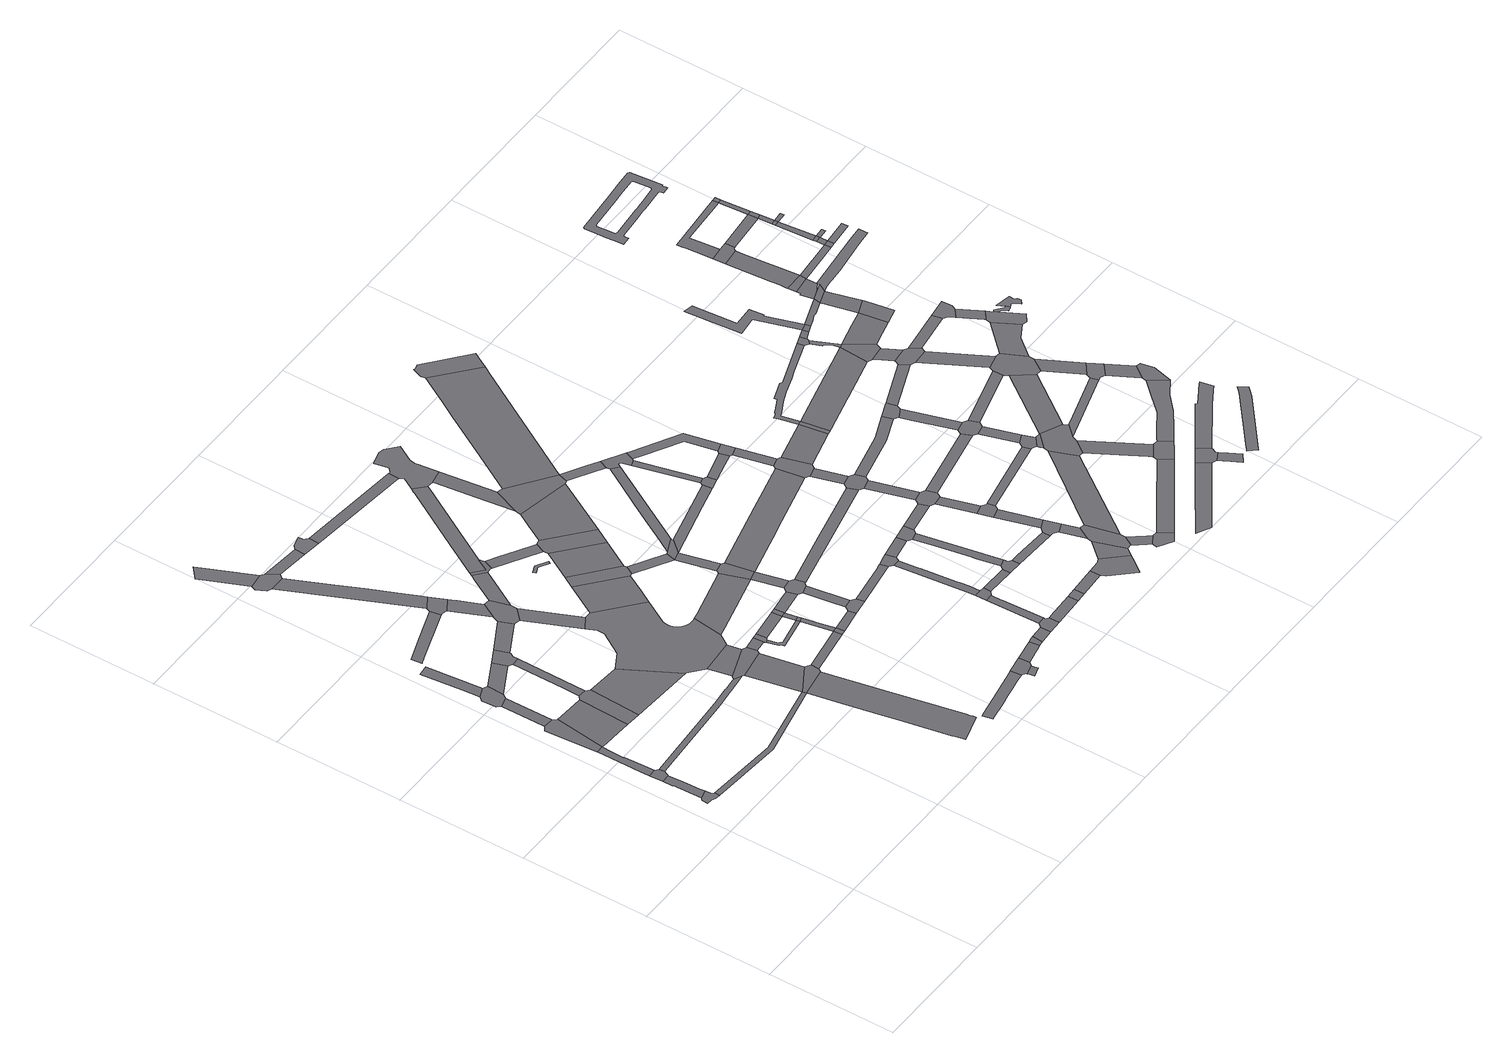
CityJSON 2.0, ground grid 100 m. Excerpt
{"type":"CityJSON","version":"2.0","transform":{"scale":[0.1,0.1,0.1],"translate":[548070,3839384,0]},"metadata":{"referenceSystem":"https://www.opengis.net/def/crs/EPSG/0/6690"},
"CityObjects":{
"road1":{"type":"Road","geometry":[{"type":"MultiSurface","lod":"1","boundaries":[[[0,1,2,3,4,5,6,7,8,9]]]}]},
"road2":{"type":"Road","attributes":{"RoadStructureAttribute.sectionType":"1"},"geometry":[{"type":"MultiSurface","lod":"1","boundaries":[[[10,11,12,13,14,15,16,2,1]]]}]},
"road3":{"type":"Road","geometry":[{"type":"MultiSurface","lod":"1","boundaries":[[[17,18,14,13,19,20,21,22]]]}]},
"road4":{"type":"Road","attributes":{"RoadStructureAttribute.sectionType":"1"},"geometry":[{"type":"MultiSurface","lod":"1","boundaries":[[[23,24,18,17,25,26,27,28,29,30,31]]]}]},
"road5":{"type":"Road","geometry":[{"type":"MultiSurface","lod":"1","boundaries":[[[32,33,34,23,31,35,36]]]}]},
"road6":{"type":"Road","attributes":{"RoadStructureAttribute.sectionType":"1"},"geometry":[{"type":"MultiSurface","lod":"1","boundaries":[[[37,38,39,32,36]]]}]},
"road7":{"type":"Road","attributes":{"function":"2","RoadStructureAttribute.sectionType":"1"},"geometry":[{"type":"MultiSurface","lod":"1","boundaries":[[[40,35,31,41,42,43,44,45,46]]]}]},
"road8":{"type":"Road","geometry":[{"type":"MultiSurface","lod":"1","boundaries":[[[47,48,49,50,38,37,51,52]]]}]},
"road9":{"type":"Road","attributes":{"RoadStructureAttribute.sectionType":"1"},"geometry":[{"type":"MultiSurface","lod":"1","boundaries":[[[53,54,55,48,47]]]}]},
"road10":{"type":"Road","attributes":{"RoadStructureAttribute.sectionType":"1"},"geometry":[{"type":"MultiSurface","lod":"1","boundaries":[[[56,57,9,8,58,59]]]}]},
"road11":{"type":"Road","geometry":[{"type":"MultiSurface","lod":"1","boundaries":[[[60,46,45,61,62,63]]]}]},
"road12":{"type":"Road","attributes":{"RoadStructureAttribute.sectionType":"1"},"geometry":[{"type":"MultiSurface","lod":"1","boundaries":[[[64,65,66,67,22,21,68,69,70,71,72,73,74]]]}]},
"road13":{"type":"Road","attributes":{"RoadStructureAttribute.sectionType":"1"},"geometry":[{"type":"MultiSurface","lod":"1","boundaries":[[[75,52,51,76]]]}]},
"road14":{"type":"Road","attributes":{"RoadStructureAttribute.sectionType":"1"},"geometry":[{"type":"MultiSurface","lod":"1","boundaries":[[[77,78,60,63,79]]]}]},
"road15":{"type":"Road","geometry":[{"type":"MultiSurface","lod":"1","boundaries":[[[80,75,76,77,79,81,82,83]]]}]},
"road16":{"type":"Road","attributes":{"RoadStructureAttribute.sectionType":"1"},"geometry":[{"type":"MultiSurface","lod":"1","boundaries":[[[84,85,86,87,88,89,90,91,92,93]]]}]},
"road17":{"type":"Road","attributes":{"function":"2","RoadStructureAttribute.sectionType":"1"},"geometry":[{"type":"MultiSurface","lod":"1","boundaries":[[[62,61,94,95]]]}]},
"road18":{"type":"Road","attributes":{"RoadStructureAttribute.sectionType":"1"},"geometry":[{"type":"MultiSurface","lod":"1","boundaries":[[[96,97,98,99,100,101,102]]]}]},
"road19":{"type":"Road","attributes":{"RoadStructureAttribute.sectionType":"1"},"geometry":[{"type":"MultiSurface","lod":"1","boundaries":[[[103,80,83,104]]]}]},
"road20":{"type":"Road","geometry":[{"type":"MultiSurface","lod":"1","boundaries":[[[102,101,105,106,107,108,109,110,111,112,113,114]]]}]},
"road21":{"type":"Road","attributes":{"RoadStructureAttribute.sectionType":"1"},"geometry":[{"type":"MultiSurface","lod":"1","boundaries":[[[109,115,116,117,118,119,120,110]]]}]},
"road22":{"type":"Road","attributes":{"RoadStructureAttribute.sectionType":"1"},"geometry":[{"type":"MultiSurface","lod":"1","boundaries":[[[121,122,123,124,125,59,126,127,128,129,130,131,132,133]]]}]},
"road23":{"type":"Road","geometry":[{"type":"MultiSurface","lod":"1","boundaries":[[[116,115,84,93,134,135,136]]]}]},
"road24":{"type":"Road","attributes":{"RoadStructureAttribute.sectionType":"1"},"geometry":[{"type":"MultiSurface","lod":"1","boundaries":[[[137,138,139,140,136,135,141,142]]]}]},
"road25":{"type":"Road","attributes":{"RoadStructureAttribute.sectionType":"1"},"geometry":[{"type":"MultiSurface","lod":"1","boundaries":[[[143,144,56,145]]]}]},
"road26":{"type":"Road","geometry":[{"type":"MultiSurface","lod":"1","boundaries":[[[142,141,103,104,146,147,148,149]]]}]},
"road27":{"type":"Road","attributes":{"RoadStructureAttribute.sectionType":"1"},"geometry":[{"type":"MultiSurface","lod":"1","boundaries":[[[114,113,150,151]]]}]},
"road28":{"type":"Road","geometry":[{"type":"MultiSurface","lod":"1","boundaries":[[[145,56,59,125,152,153]]]}]},
"road29":{"type":"Road","geometry":[{"type":"MultiSurface","lod":"1","boundaries":[[[154,155,156,157,158]]]}]},
"road30":{"type":"Road","geometry":[{"type":"MultiSurface","lod":"1","boundaries":[[[158,157,74,73,144,143,159,160]]]}]},
"road31":{"type":"Road","geometry":[{"type":"MultiSurface","lod":"1","boundaries":[[[161,162,163,164,165,95,94,166,155,154,167,168,169,170,171,172,173,174,175,176,177,178,179,180,181,182,183,184,185,186,187]]]}]},
"road32":{"type":"Road","attributes":{"RoadStructureAttribute.sectionType":"1"},"geometry":[{"type":"MultiSurface","lod":"1","boundaries":[[[147,146,162,161]]]}]},
"road33":{"type":"Road","attributes":{"RoadStructureAttribute.sectionType":"1"},"geometry":[{"type":"MultiSurface","lod":"1","boundaries":[[[188,189,149,148,190]]]}]},
"road34":{"type":"Road","attributes":{"RoadStructureAttribute.sectionType":"1"},"geometry":[{"type":"MultiSurface","lod":"1","boundaries":[[[191,160,159,192,193]]]}]},
"road35":{"type":"Road","geometry":[{"type":"MultiSurface","lod":"1","boundaries":[[[194,195,196,197,198,151,150,199,200]]]}]},
"road36":{"type":"Road","attributes":{"RoadStructureAttribute.sectionType":"1"},"geometry":[{"type":"MultiSurface","lod":"1","boundaries":[[[201,202,203,204,205,206,207,208,209,210,211,212,213,214,215,216,217,218,219,220]]]}]},
"road37":{"type":"Road","geometry":[{"type":"MultiSurface","lod":"1","boundaries":[[[221,191,193,222,223,224,225,226,227,228]]]}]},
"road38":{"type":"Road","attributes":{"RoadStructureAttribute.sectionType":"1"},"geometry":[{"type":"MultiSurface","lod":"1","boundaries":[[[229,153,152,230]]]}]},
"road39":{"type":"Road","attributes":{"RoadStructureAttribute.sectionType":"1"},"geometry":[{"type":"MultiSurface","lod":"1","boundaries":[[[231,232,233,234,235,236,188,190,237,238,239]]]}]},
"road40":{"type":"Road","attributes":{"RoadStructureAttribute.sectionType":"1"},"geometry":[{"type":"MultiSurface","lod":"1","boundaries":[[[240,241,242,243,225,224,244,245,246,247,248]]]}]},
"road41":{"type":"Road","geometry":[{"type":"MultiSurface","lod":"1","boundaries":[[[249,187,186,250,251]]]}]},
"road42":{"type":"Road","attributes":{"RoadStructureAttribute.sectionType":"1"},"geometry":[{"type":"MultiSurface","lod":"1","boundaries":[[[252,221,228,253]]]}]},
"road43":{"type":"Road","geometry":[{"type":"MultiSurface","lod":"1","boundaries":[[[254,255,256,257,258,259,260]]]}]},
"road44":{"type":"Road","geometry":[{"type":"MultiSurface","lod":"1","boundaries":[[[261,229,230,262]]]}]},
"road45":{"type":"Road","geometry":[{"type":"MultiSurface","lod":"1","boundaries":[[[263,249,251,264,265,266,267]]]}]},
"road46":{"type":"Road","attributes":{"RoadStructureAttribute.sectionType":"1"},"geometry":[{"type":"MultiSurface","lod":"1","boundaries":[[[268,269,247,229,261]]]}]},
"road47":{"type":"Road","attributes":{"RoadStructureAttribute.sectionType":"1"},"geometry":[{"type":"MultiSurface","lod":"1","boundaries":[[[270,271,272,273,274,275]]]}]},
"road48":{"type":"Road","geometry":[{"type":"MultiSurface","lod":"1","boundaries":[[[276,248,247,269]]]}]},
"road49":{"type":"Road","attributes":{"RoadStructureAttribute.sectionType":"1"},"geometry":[{"type":"MultiSurface","lod":"1","boundaries":[[[277,278,239,238,279,280,281]]]}]},
"road50":{"type":"Road","attributes":{"RoadStructureAttribute.sectionType":"1"},"geometry":[{"type":"MultiSurface","lod":"1","boundaries":[[[282,253,248,276]]]}]},
"road51":{"type":"Road","geometry":[{"type":"MultiSurface","lod":"1","boundaries":[[[283,201,220,284,272,271,285,286]]]}]},
"road52":{"type":"Road","attributes":{"function":"2","RoadStructureAttribute.sectionType":"1"},"geometry":[{"type":"MultiSurface","lod":"1","boundaries":[[[287,288,289,168,167,290,291]]]}]},
"road53":{"type":"Road","geometry":[{"type":"MultiSurface","lod":"1","boundaries":[[[292,252,253,282]]]}]},
"road54":{"type":"Road","attributes":{"RoadStructureAttribute.sectionType":"1"},"geometry":[{"type":"MultiSurface","lod":"1","boundaries":[[[293,261,262,294]]]}]},
"road55":{"type":"Road","attributes":{"RoadStructureAttribute.sectionType":"1"},"geometry":[{"type":"MultiSurface","lod":"1","boundaries":[[[295,263,267,296]]]}]},
"road56":{"type":"Road","geometry":[{"type":"MultiSurface","lod":"1","boundaries":[[[297,298,299,300,301,236,235,233,302,303]]]}]},
"road57":{"type":"Road","attributes":{"RoadStructureAttribute.sectionType":"1"},"geometry":[{"type":"MultiSurface","lod":"1","boundaries":[[[200,199,304,305]]]}]},
"road58":{"type":"Road","attributes":{"RoadStructureAttribute.sectionType":"1"},"geometry":[{"type":"MultiSurface","lod":"1","boundaries":[[[306,307,308,309,292,282,310]]]}]},
"road59":{"type":"Road","attributes":{"RoadStructureAttribute.sectionType":"1"},"geometry":[{"type":"MultiSurface","lod":"1","boundaries":[[[311,283,286,312,313,314]]]}]},
"road60":{"type":"Road","attributes":{"RoadStructureAttribute.sectionType":"1"},"geometry":[{"type":"MultiSurface","lod":"1","boundaries":[[[266,265,315,316]]]}]},
"road61":{"type":"Road","geometry":[{"type":"MultiSurface","lod":"1","boundaries":[[[317,318,293,294,319,320]]]}]},
"road62":{"type":"Road","geometry":[{"type":"MultiSurface","lod":"1","boundaries":[[[321,322,281,280,295,296,323]]]}]},
"road63":{"type":"Road","attributes":{"RoadStructureAttribute.sectionType":"1"},"geometry":[{"type":"MultiSurface","lod":"1","boundaries":[[[324,325,326,318,317]]]}]},
"road64":{"type":"Road","geometry":[{"type":"MultiSurface","lod":"1","boundaries":[[[327,328,311,314,329]]]}]},
"road65":{"type":"Road","geometry":[{"type":"MultiSurface","lod":"1","boundaries":[[[330,331,306,310,325,324,332,333,334]]]}]},
"road66":{"type":"Road","attributes":{"RoadStructureAttribute.sectionType":"1"},"geometry":[{"type":"MultiSurface","lod":"1","boundaries":[[[335,291,331,330]]]}]},
"road67":{"type":"Road","geometry":[{"type":"MultiSurface","lod":"1","boundaries":[[[336,337,338,287,291,335,339]]]}]},
"road68":{"type":"Road","attributes":{"RoadStructureAttribute.sectionType":"1"},"geometry":[{"type":"MultiSurface","lod":"1","boundaries":[[[340,315,337,336]]]}]},
"road69":{"type":"Road","attributes":{"RoadStructureAttribute.sectionType":"1"},"geometry":[{"type":"MultiSurface","lod":"1","boundaries":[[[341,327,329,342,343]]]}]},
"road70":{"type":"Road","geometry":[{"type":"MultiSurface","lod":"1","boundaries":[[[344,345,316,315,340,346]]]}]},
"road71":{"type":"Road","geometry":[{"type":"MultiSurface","lod":"1","boundaries":[[[347,348,349,341,343,350,351]]]}]},
"road72":{"type":"Road","attributes":{"RoadStructureAttribute.sectionType":"1"},"geometry":[{"type":"MultiSurface","lod":"1","boundaries":[[[352,353,321,323,354,355,356]]]}]},
"road73":{"type":"Road","attributes":{"RoadStructureAttribute.sectionType":"1"},"geometry":[{"type":"MultiSurface","lod":"1","boundaries":[[[357,358,359,320,319,360,361]]]}]},
"road74":{"type":"Road","attributes":{"RoadStructureAttribute.sectionType":"1"},"geometry":[{"type":"MultiSurface","lod":"1","boundaries":[[[362,363,364,365,366,367,368,369,370,371,372]]]}]},
"road75":{"type":"Road","attributes":{"RoadStructureAttribute.sectionType":"1"},"geometry":[{"type":"MultiSurface","lod":"1","boundaries":[[[373,374,375,376,349,348]]]}]},
"road76":{"type":"Road","geometry":[{"type":"MultiSurface","lod":"1","boundaries":[[[377,378,379,380,305,304,381,297,303,365,364,382,383,384,385,386,387,388,389,390]]]}]},
"road77":{"type":"Road","geometry":[{"type":"MultiSurface","lod":"1","boundaries":[[[391,392,376,375,393,394]]]}]},
"road78":{"type":"Road","attributes":{"RoadStructureAttribute.sectionType":"1"},"geometry":[{"type":"MultiSurface","lod":"1","boundaries":[[[395,396,397,398,351,350,399]]]}]},
"road79":{"type":"Road","geometry":[{"type":"MultiSurface","lod":"1","boundaries":[[[400,372,371,352,356,401,402,403,404]]]}]},
"road80":{"type":"Road","attributes":{"RoadStructureAttribute.sectionType":"1"},"geometry":[{"type":"MultiSurface","lod":"1","boundaries":[[[405,406,392,391,407,408,409,410,411,412]]]}]},
"road81":{"type":"Road","attributes":{"RoadStructureAttribute.sectionType":"1"},"geometry":[{"type":"MultiSurface","lod":"1","boundaries":[[[413,414,415,416,417,418,345,344,419,420]]]}]},
"road82":{"type":"Road","attributes":{"RoadStructureAttribute.sectionType":"1"},"geometry":[{"type":"MultiSurface","lod":"1","boundaries":[[[421,346,340,422,423]]]}]},
"road83":{"type":"Road","geometry":[{"type":"MultiSurface","lod":"1","boundaries":[[[424,425,357,361,405,412,426]]]}]},
"road84":{"type":"Road","attributes":{"RoadStructureAttribute.sectionType":"1"},"geometry":[{"type":"MultiSurface","lod":"1","boundaries":[[[394,393,427,428]]]}]},
"road85":{"type":"Road","geometry":[{"type":"MultiSurface","lod":"1","boundaries":[[[429,395,399,430]]]}]},
"road86":{"type":"Road","attributes":{"RoadStructureAttribute.sectionType":"1"},"geometry":[{"type":"MultiSurface","lod":"1","boundaries":[[[431,432,334,333,433,434,435]]]}]},
"road87":{"type":"Road","attributes":{"function":"2","RoadStructureAttribute.sectionType":"1"},"geometry":[{"type":"MultiSurface","lod":"1","boundaries":[[[436,437,438,339,335,439,440,441,442,443]]]}]},
"road88":{"type":"Road","attributes":{"RoadStructureAttribute.sectionType":"1"},"geometry":[{"type":"MultiSurface","lod":"1","boundaries":[[[444,424,426,445]]]}]},
"road89":{"type":"Road","geometry":[{"type":"MultiSurface","lod":"1","boundaries":[[[446,447,448,428,427,449,450]]]}]},
"road90":{"type":"Road","attributes":{"RoadStructureAttribute.sectionType":"1"},"geometry":[{"type":"MultiSurface","lod":"1","boundaries":[[[451,429,430,452]]]}]},
"road91":{"type":"Road","attributes":{"RoadStructureAttribute.sectionType":"1"},"geometry":[{"type":"MultiSurface","lod":"1","boundaries":[[[453,454,403,402,455,456,457]]]}]},
"road92":{"type":"Road","attributes":{"RoadStructureAttribute.sectionType":"1"},"geometry":[{"type":"MultiSurface","lod":"1","boundaries":[[[458,459,460,461,462,463,448,447]]]}]},
"road93":{"type":"Road","geometry":[{"type":"MultiSurface","lod":"1","boundaries":[[[464,444,445,459,458,465]]]}]},
"road94":{"type":"Road","geometry":[{"type":"MultiSurface","lod":"1","boundaries":[[[466,467,468,469,421,423,470,471]]]}]},
"road95":{"type":"Road","geometry":[{"type":"MultiSurface","lod":"1","boundaries":[[[457,456,413,420,472,473,474,475,476,477]]]}]},
"road96":{"type":"Road","attributes":{"RoadStructureAttribute.sectionType":"1"},"geometry":[{"type":"MultiSurface","lod":"1","boundaries":[[[478,475,474,479,480,467,466]]]}]},
"road97":{"type":"Road","attributes":{"RoadStructureAttribute.sectionType":"1"},"geometry":[{"type":"MultiSurface","lod":"1","boundaries":[[[481,482,450,449,483,484]]]}]},
"road98":{"type":"Road","geometry":[{"type":"MultiSurface","lod":"1","boundaries":[[[485,486,451,452,487,488,489,490,491,492]]]}]},
"road99":{"type":"Road","attributes":{"RoadStructureAttribute.sectionType":"1"},"geometry":[{"type":"MultiSurface","lod":"1","boundaries":[[[493,494,495,496,497,498,499,404,403,500,501,502,503]]]}]},
"road100":{"type":"Road","attributes":{"RoadStructureAttribute.sectionType":"1"},"geometry":[{"type":"MultiSurface","lod":"1","boundaries":[[[504,464,465,505]]]}]},
"road101":{"type":"Road","attributes":{"RoadStructureAttribute.sectionType":"1"},"geometry":[{"type":"MultiSurface","lod":"1","boundaries":[[[506,471,470,507,508]]]}]},
"road102":{"type":"Road","attributes":{"RoadStructureAttribute.sectionType":"1"},"geometry":[{"type":"MultiSurface","lod":"1","boundaries":[[[509,485,492,510,511]]]}]},
"road103":{"type":"Road","attributes":{"RoadStructureAttribute.sectionType":"1"},"geometry":[{"type":"MultiSurface","lod":"1","boundaries":[[[512,513,477,476,514,515,516,517]]]}]},
"road104":{"type":"Road","geometry":[{"type":"MultiSurface","lod":"1","boundaries":[[[518,519,520,484,483,521,522,523]]]}]},
"road105":{"type":"Road","attributes":{"RoadStructureAttribute.sectionType":"1"},"geometry":[{"type":"MultiSurface","lod":"1","boundaries":[[[523,522,524,525]]]}]},
"road106":{"type":"Road","attributes":{"RoadStructureAttribute.sectionType":"1"},"geometry":[{"type":"MultiSurface","lod":"1","boundaries":[[[526,527,528,519,518]]]}]},
"road107":{"type":"Road","geometry":[{"type":"MultiSurface","lod":"1","boundaries":[[[525,524,509,511,529,530,531,532]]]}]},
"road108":{"type":"Road","attributes":{"RoadStructureAttribute.sectionType":"1"},"geometry":[{"type":"MultiSurface","lod":"1","boundaries":[[[533,534,535,536]]]}]},
"road109":{"type":"Road","geometry":[{"type":"MultiSurface","lod":"1","boundaries":[[[537,538,504,505,534,533,539,540]]]}]},
"road110":{"type":"Road","attributes":{"RoadStructureAttribute.sectionType":"1"},"geometry":[{"type":"MultiSurface","lod":"1","boundaries":[[[541,542,538,537]]]}]},
"road111":{"type":"Road","geometry":[{"type":"MultiSurface","lod":"1","boundaries":[[[543,544,431,435,542,541,545,546]]]}]},
"road112":{"type":"Road","attributes":{"RoadStructureAttribute.sectionType":"1"},"geometry":[{"type":"MultiSurface","lod":"1","boundaries":[[[547,548,544,543]]]}]},
"road113":{"type":"Road","geometry":[{"type":"MultiSurface","lod":"1","boundaries":[[[549,536,535,528,527,550,551,552]]]}]},
"road114":{"type":"Road","geometry":[{"type":"MultiSurface","lod":"1","boundaries":[[[553,554,555,436,443,556,557,548,547,558,559,560,561]]]}]},
"road115":{"type":"Road","attributes":{"RoadStructureAttribute.sectionType":"1"},"geometry":[{"type":"MultiSurface","lod":"1","boundaries":[[[562,563,554,553]]]}]},
"road116":{"type":"Road","geometry":[{"type":"MultiSurface","lod":"1","boundaries":[[[517,516,506,508,563,562]]]}]},
"road117":{"type":"Road","attributes":{"RoadStructureAttribute.sectionType":"1"},"geometry":[{"type":"MultiSurface","lod":"1","boundaries":[[[564,565,530,529,566,567,568,569,570]]]}]},
"road118":{"type":"Road","geometry":[{"type":"MultiSurface","lod":"1","boundaries":[[[571,570,569,572,573,574,575]]]}]},
"road119":{"type":"Road","attributes":{"function":"2","RoadStructureAttribute.sectionType":"1"},"geometry":[{"type":"MultiSurface","lod":"1","boundaries":[[[576,577,561,560,578]]]}]},
"road120":{"type":"Road","geometry":[{"type":"MultiSurface","lod":"1","boundaries":[[[579,580,581,582,583,584,493,503,585,586]]]}]},
"road121":{"type":"Road","attributes":{"RoadStructureAttribute.sectionType":"1"},"geometry":[{"type":"MultiSurface","lod":"1","boundaries":[[[587,588,546,545,589,590,591]]]}]},
"road122":{"type":"Road","attributes":{"RoadStructureAttribute.sectionType":"1"},"geometry":[{"type":"MultiSurface","lod":"1","boundaries":[[[592,540,539,593]]]}]},
"road123":{"type":"Road","attributes":{"RoadStructureAttribute.sectionType":"1"},"geometry":[{"type":"MultiSurface","lod":"1","boundaries":[[[594,552,551,595]]]}]},
"road124":{"type":"Road","attributes":{"RoadStructureAttribute.sectionType":"1"},"geometry":[{"type":"MultiSurface","lod":"1","boundaries":[[[596,532,531,597]]]}]},
"road125":{"type":"Road","geometry":[{"type":"MultiSurface","lod":"1","boundaries":[[[598,576,578,599]]]}]},
"road126":{"type":"Road","attributes":{"RoadStructureAttribute.sectionType":"1"},"geometry":[{"type":"MultiSurface","lod":"1","boundaries":[[[600,601,602,603,604,575,574,605,606,607,608,609]]]}]},
"road127":{"type":"Road","attributes":{"RoadStructureAttribute.sectionType":"1"},"geometry":[{"type":"MultiSurface","lod":"1","boundaries":[[[610,611,612,613,614,615,616]]]}]},
"road128":{"type":"Road","attributes":{"RoadStructureAttribute.sectionType":"1"},"geometry":[{"type":"MultiSurface","lod":"1","boundaries":[[[617,618,619,594,595,620,621,622]]]}]},
"road129":{"type":"Road","geometry":[{"type":"MultiSurface","lod":"1","boundaries":[[[623,624,587,591,625,626,627]]]}]},
"road130":{"type":"Road","attributes":{"RoadStructureAttribute.sectionType":"1"},"geometry":[{"type":"MultiSurface","lod":"1","boundaries":[[[626,625,628,629,630,631]]]}]},
"road131":{"type":"Road","geometry":[{"type":"MultiSurface","lod":"1","boundaries":[[[631,630,592,593,632,633,634,635]]]}]},
"road132":{"type":"Road","attributes":{"RoadStructureAttribute.sectionType":"1"},"geometry":[{"type":"MultiSurface","lod":"1","boundaries":[[[633,632,618,617]]]}]},
"road133":{"type":"Road","geometry":[{"type":"MultiSurface","lod":"1","boundaries":[[[622,621,636,637,638]]]}]},
"road134":{"type":"Road","attributes":{"RoadStructureAttribute.sectionType":"1"},"geometry":[{"type":"MultiSurface","lod":"1","boundaries":[[[639,640,641,642,643,644,645,646,647,648,649,576,598,650,651,652,653,654,655,656,657]]]}]},
"road135":{"type":"Road","attributes":{"function":"2","RoadStructureAttribute.sectionType":"1"},"geometry":[{"type":"MultiSurface","lod":"1","boundaries":[[[658,598,599,659,660,661,662,663]]]}]},
"road136":{"type":"Road","geometry":[{"type":"MultiSurface","lod":"1","boundaries":[[[638,637,596,597,664,665,666,667,668]]]}]},
"road137":{"type":"Road","attributes":{"RoadStructureAttribute.sectionType":"1"},"geometry":[{"type":"MultiSurface","lod":"1","boundaries":[[[665,664,669,670,671,672]]]}]},
"road138":{"type":"Road","geometry":[{"type":"MultiSurface","lod":"1","boundaries":[[[672,671,600,609,673,674,675]]]}]},
"road139":{"type":"Road","geometry":[{"type":"MultiSurface","lod":"1","boundaries":[[[676,610,616,677,678,679,680,681]]]}]},
"road140":{"type":"Road","attributes":{"RoadStructureAttribute.sectionType":"1"},"geometry":[{"type":"MultiSurface","lod":"1","boundaries":[[[682,683,678,677,684,685,686,687,688]]]}]},
"road141":{"type":"Road","attributes":{"RoadStructureAttribute.sectionType":"1"},"geometry":[{"type":"MultiSurface","lod":"1","boundaries":[[[689,623,627,690]]]}]},
"road142":{"type":"Road","attributes":{"RoadStructureAttribute.sectionType":"1"},"geometry":[{"type":"MultiSurface","lod":"1","boundaries":[[[691,635,634,692]]]}]},
"road143":{"type":"Road","attributes":{"RoadStructureAttribute.sectionType":"1"},"geometry":[{"type":"MultiSurface","lod":"1","boundaries":[[[693,638,668,694]]]}]},
"road144":{"type":"Road","attributes":{"RoadStructureAttribute.sectionType":"1"},"geometry":[{"type":"MultiSurface","lod":"1","boundaries":[[[695,696,697,667,666,698,699]]]}]},
"road145":{"type":"Road","geometry":[{"type":"MultiSurface","lod":"1","boundaries":[[[700,639,657,701,702,703,704,705,706]]]}]},
"road146":{"type":"Road","attributes":{"RoadStructureAttribute.sectionType":"1"},"geometry":[{"type":"MultiSurface","lod":"1","boundaries":[[[704,703,707,708,709,658,710]]]}]},
"road147":{"type":"Road","attributes":{"RoadStructureAttribute.sectionType":"1"},"geometry":[{"type":"MultiSurface","lod":"1","boundaries":[[[711,712,713,714,715]]]}]},
"road148":{"type":"Road","geometry":[{"type":"MultiSurface","lod":"1","boundaries":[[[710,658,663,712,711,716]]]}]},
"road149":{"type":"Road","attributes":{"RoadStructureAttribute.sectionType":"1"},"geometry":[{"type":"MultiSurface","lod":"1","boundaries":[[[717,700,706,718]]]}]},
"road150":{"type":"Road","geometry":[{"type":"MultiSurface","lod":"1","boundaries":[[[715,714,719,689,690,720,721,722,723,724]]]}]},
"road151":{"type":"Road","attributes":{"RoadStructureAttribute.sectionType":"1"},"geometry":[{"type":"MultiSurface","lod":"1","boundaries":[[[725,726,727,728,729,730,731,732,733,717,734]]]}]},
"road152":{"type":"Road","attributes":{"RoadStructureAttribute.sectionType":"1"},"geometry":[{"type":"MultiSurface","lod":"1","boundaries":[[[735,736,737,738,739,740,741,675,674,742,743,744,745]]]}]},
"road153":{"type":"Road","attributes":{"RoadStructureAttribute.sectionType":"1"},"geometry":[{"type":"MultiSurface","lod":"1","boundaries":[[[746,747,748,749,676,681,750,751,752]]]}]},
"road154":{"type":"Road","geometry":[{"type":"MultiSurface","lod":"1","boundaries":[[[734,717,718,753]]]}]},
"road155":{"type":"Road","attributes":{"RoadStructureAttribute.sectionType":"1"},"geometry":[{"type":"MultiSurface","lod":"1","boundaries":[[[721,720,754,755]]]}]},
"road156":{"type":"Road","attributes":{"RoadStructureAttribute.sectionType":"1"},"geometry":[{"type":"MultiSurface","lod":"1","boundaries":[[[756,757,758,759,760,761,762,763,764,765,766,767,768,769,770,771]]]}]},
"road157":{"type":"Road","attributes":{"function":"2","RoadStructureAttribute.sectionType":"1"},"geometry":[{"type":"MultiSurface","lod":"1","boundaries":[[[772,773,774,775,710,716,776,777]]]}]},
"road158":{"type":"Road","geometry":[{"type":"MultiSurface","lod":"1","boundaries":[[[755,754,691,692,693,694,778,779,780,781]]]}]},
"road159":{"type":"Road","attributes":{"RoadStructureAttribute.sectionType":"1"},"geometry":[{"type":"MultiSurface","lod":"1","boundaries":[[[782,734,753,783,784,785,786,787]]]}]},
"road160":{"type":"Road","attributes":{"RoadStructureAttribute.sectionType":"1"},"geometry":[{"type":"MultiSurface","lod":"1","boundaries":[[[779,778,788,789]]]}]},
"road161":{"type":"Road","attributes":{"RoadStructureAttribute.sectionType":"1"},"geometry":[{"type":"MultiSurface","lod":"1","boundaries":[[[790,724,723,791]]]}]},
"road162":{"type":"Road","geometry":[{"type":"MultiSurface","lod":"1","boundaries":[[[789,788,695,699,792,793,794]]]}]},
"road163":{"type":"Road","attributes":{"RoadStructureAttribute.sectionType":"1"},"geometry":[{"type":"MultiSurface","lod":"1","boundaries":[[[794,793,795,796]]]}]},
"road164":{"type":"Road","geometry":[{"type":"MultiSurface","lod":"1","boundaries":[[[797,796,795,735,745,798,799]]]}]},
"road165":{"type":"Road","geometry":[{"type":"MultiSurface","lod":"1","boundaries":[[[800,772,777,801,802]]]}]},
"road166":{"type":"Road","attributes":{"RoadStructureAttribute.sectionType":"1"},"geometry":[{"type":"MultiSurface","lod":"1","boundaries":[[[803,804,805,787,806,807,808,809,810,772,800]]]}]},
"road167":{"type":"Road","attributes":{"RoadStructureAttribute.sectionType":"1"},"geometry":[{"type":"MultiSurface","lod":"1","boundaries":[[[811,781,780,812,813]]]}]},
"road168":{"type":"Road","geometry":[{"type":"MultiSurface","lod":"1","boundaries":[[[814,815,782,787,805,816]]]}]},
"road169":{"type":"Road","geometry":[{"type":"MultiSurface","lod":"1","boundaries":[[[817,818,819,820,821,782,815,822,823]]]}]},
"road170":{"type":"Road","geometry":[{"type":"MultiSurface","lod":"1","boundaries":[[[824,825,826,818,817]]]}]},
"road171":{"type":"Road","geometry":[{"type":"MultiSurface","lod":"1","boundaries":[[[827,790,791,828,829,830,831,832]]]}]},
"road172":{"type":"Road","attributes":{"RoadStructureAttribute.sectionType":"1"},"geometry":[{"type":"MultiSurface","lod":"1","boundaries":[[[833,834,835,836,837,838,825,824]]]}]},
"road173":{"type":"Road","geometry":[{"type":"MultiSurface","lod":"1","boundaries":[[[830,829,839,840,841]]]}]},
"road174":{"type":"Road","geometry":[{"type":"MultiSurface","lod":"1","boundaries":[[[841,840,811,813,842,843,844,845]]]}]},
"road175":{"type":"Road","geometry":[{"type":"MultiSurface","lod":"1","boundaries":[[[846,847,848,835,834,849,850,851]]]}]},
"road176":{"type":"Road","attributes":{"RoadStructureAttribute.sectionType":"1"},"geometry":[{"type":"MultiSurface","lod":"1","boundaries":[[[852,853,854,845,844,855,856,857,858,859,860]]]}]},
"road177":{"type":"Road","attributes":{"RoadStructureAttribute.sectionType":"1"},"geometry":[{"type":"MultiSurface","lod":"1","boundaries":[[[861,824,817,862]]]}]},
"road178":{"type":"Road","geometry":[{"type":"MultiSurface","lod":"1","boundaries":[[[863,864,860,859,865,866,867,868,869,870,871,872]]]}]},
"road179":{"type":"Road","attributes":{"RoadStructureAttribute.sectionType":"1"},"geometry":[{"type":"MultiSurface","lod":"1","boundaries":[[[873,874,823,822,814,816,875,876,877,878,879,880,881,882,883,884]]]}]},
"road180":{"type":"Road","attributes":{"RoadStructureAttribute.sectionType":"1"},"geometry":[{"type":"MultiSurface","lod":"1","boundaries":[[[885,886,887,888,889,848,847,890,891]]]}]},
"road181":{"type":"Road","geometry":[{"type":"MultiSurface","lod":"1","boundaries":[[[892,893,894,895,896,897,898,899,900,901,902,903,904,905,906,907,908,909,910,911,912,913,914,915,916],[917,918,919,920,921,922,923,924,925,926,927,928,929,930,931,932,933,934,935,936,937]]]}]},
"road182":{"type":"Road","attributes":{"RoadStructureAttribute.sectionType":"1"},"geometry":[{"type":"MultiSurface","lod":"1","boundaries":[[[938,846,851,939]]]}]},
"road183":{"type":"Road","geometry":[{"type":"MultiSurface","lod":"1","boundaries":[[[940,861,862,941]]]}]},
"road184":{"type":"Road","attributes":{"RoadStructureAttribute.sectionType":"1"},"geometry":[{"type":"MultiSurface","lod":"1","boundaries":[[[942,943,861,940]]]}]},
"road185":{"type":"Road","geometry":[{"type":"MultiSurface","lod":"1","boundaries":[[[944,945,943,942]]]}]},
"road186":{"type":"Road","attributes":{"RoadStructureAttribute.sectionType":"1"},"geometry":[{"type":"MultiSurface","lod":"1","boundaries":[[[946,947,945,944]]]}]},
"road187":{"type":"Road","geometry":[{"type":"MultiSurface","lod":"1","boundaries":[[[948,949,944,942]]]}]},
"road188":{"type":"Road","geometry":[{"type":"MultiSurface","lod":"1","boundaries":[[[950,951,947,946]]]}]},
"road189":{"type":"Road","attributes":{"RoadStructureAttribute.sectionType":"1"},"geometry":[{"type":"MultiSurface","lod":"1","boundaries":[[[952,939,951,950]]]}]},
"road190":{"type":"Road","attributes":{"RoadStructureAttribute.sectionType":"1"},"geometry":[{"type":"MultiSurface","lod":"1","boundaries":[[[953,940,941,954]]]}]},
"road191":{"type":"Road","geometry":[{"type":"MultiSurface","lod":"1","boundaries":[[[955,938,939,952]]]}]},
"road192":{"type":"Road","geometry":[{"type":"MultiSurface","lod":"1","boundaries":[[[956,957,950,946]]]}]},
"road193":{"type":"Road","attributes":{"RoadStructureAttribute.sectionType":"1"},"geometry":[{"type":"MultiSurface","lod":"1","boundaries":[[[958,891,938,955]]]}]},
"road194":{"type":"Road","geometry":[{"type":"MultiSurface","lod":"1","boundaries":[[[959,885,891,958]]]}]}
},
"vertices":[
[234,1314,0],[233,1362,0],[162,1345,0],[153,1337,0],[142,1327,0],[140,1281,0],[184,1279,0],[211,1261,0],[249,1258,0],[251,1297,0],
[225,1407,0],[221,1505,0],[220,1561,0],[212,1650,0],[146,1646,0],[150,1570,0],[156,1569,0],
[203,1753,0],[141,1749,0],[219,1664,0],[223,1672,0],[233,1692,0],[228,1732,0],
[138,2172,0],[137,1822,0],[198,1919,0],[196,1920,0],[194,1993,0],[188,1995,0],[188,2101,0],[192,2102,0],[193,2171,0],
[140,2602,0],[107,2578,0],[138,2173,0],[248,2569,0],[220,2598,0],
[220,2973,0],[139,2949,0],[140,2672,0],
[334,2564,0],[205,2170,0],[300,2164,0],[308,2164,0],[311,2164,0],[469,2154,0],[485,2555,0],
[211,3155,0],[133,3123,0],[109,3091,0],[113,2979,0],[241,3009,0],[246,3136,0],
[167,3588,0],[86,3576,0],[120,3259,0],
[1391,1368,0],[818,1250,0],[820,1213,0],[1398,1337,0],
[517,2579,0],[590,2146,0],[606,2546,0],[579,2573,0],
[1214,1814,0],[1128,1806,0],[1120,1805,0],[967,1789,0],[975,1747,0],[1125,1765,0],[1129,1766,0],[1234,1778,0],[1272,1783,0],[1292,1785,0],[1233,1814,0],
[447,3244,0],[485,3139,0],
[520,3119,0],[519,2703,0],[581,3118,0],
[560,3305,0],[581,3164,0],[596,3192,0],[599,3199,0],
[627,3867,0],[361,3775,0],[360,3775,0],[174,3709,0],[182,3627,0],[191,3630,0],[219,3640,0],[228,3643,0],[622,3778,0],[644,3785,0],
[1099,2115,0],[868,2529,0],
[227,5107,0],[227,5108,0],[208,5151,0],[89,5419,0],[1,5343,0],[157,4992,0],[272,5007,0],
[806,3437,0],[846,3334,0],
[154,4986,0],[152,4980,0],[141,4954,0],[177,4882,0],[212,4868,0],[334,4865,0],[337,4870,0],[344,4879,0],[358,4897,0],[302,4984,0],
[642,3903,0],[735,3963,0],[717,4004,0],[674,4102,0],[573,4332,0],[467,4569,0],
[1841,291,0],[1837,313,0],[1831,342,0],[1715,921,0],[1622,1374,0],[1449,1087,0],[1497,853,0],[1538,644,0],[1607,295,0],[1608,289,0],[1623,223,0],[1627,201,0],[1846,266,0],
[661,3790,0],[697,3779,0],[790,3839,0],
[853,3695,0],[826,3757,0],[816,3780,0],[801,3815,0],[823,3488,0],[891,3606,0],
[1535,1814,0],[1308,1775,0],[1598,1491,0],
[896,3320,0],[979,3402,0],[981,3452,0],[941,3601,0],
[612,4871,0],[617,4952,0],
[1639,1403,0],[1640,1465,0],
[1484,2043,0],[1216,2017,0],[1227,1966,0],[1255,1841,0],[1504,1934,0],
[1553,1841,0],[1537,1918,0],
[1169,2972,0],[1075,2912,0],[1109,2835,0],[1108,2778,0],[1002,2601,0],[1106,2114,0],[1539,2130,0],[1570,2365,0],[1557,2362,0],[1547,2361,0],[1518,2362,0],[1500,2367,0],[1483,2374,0],[1453,2396,0],[1440,2414,0],[1434,2424,0],[1424,2443,0],[1418,2471,0],[1419,2494,0],[1424,2512,0],[1426,2523,0],[1428,2526,0],[1429,2528,0],[1430,2529,0],[1431,2532,0],[1533,2710,0],[1220,2972,0],
[1073,3833,0],[1043,3782,0],[1159,3760,0],
[1638,1932,0],[1588,1845,0],[1645,1855,0],
[728,4964,0],[726,4979,0],[722,5000,0],[645,4982,0],[640,4976,0],[755,4856,0],[757,4937,0],
[2345,330,0],[2332,327,0],[2161,294,0],[2134,288,0],[2120,285,0],[1914,246,0],[1900,244,0],[1880,241,0],[1896,163,0],[1916,167,0],[2050,191,0],[2138,208,0],[2149,210,0],[2168,213,0],[2169,213,0],[2214,221,0],[2266,231,0],[2312,239,0],[2348,245,0],[2356,248,0],
[1681,1938,0],[1646,1853,0],[1647,1847,0],[1650,1837,0],[1674,1847,0],[1680,1852,0],[1682,1854,0],[1688,1860,0],
[1995,1522,0],[2005,1461,0],
[1230,3865,0],[1228,3872,0],[1226,3880,0],[1174,3784,0],[1173,3784,0],[1086,3857,0],[1196,3767,0],[1205,3762,0],[1236,3840,0],
[1721,1747,0],[1704,1758,0],[1703,1759,0],[1692,1767,0],[1675,1747,0],[1687,1740,0],[1692,1715,0],[1948,1765,0],[1943,1792,0],
[1360,3217,0],[1590,2809,0],[1672,2954,0],
[1913,1970,0],[1921,1893,0],
[1340,3491,0],[1388,3513,0],[1468,3465,0],[1477,3482,0],[1478,3484,0],[1390,3539,0],[1330,3514,0],
[2032,1528,0],[2042,1467,0],
[1412,3307,0],[1692,2956,0],[1694,2956,0],[1728,3020,0],[1724,3044,0],
[2008,1645,0],[1982,1775,0],
[2470,220,0],[2466,241,0],[2387,222,0],[2390,210,0],[2398,169,0],[2475,190,0],
[1977,1802,0],
[1441,3719,0],[1331,3785,0],[1534,3570,0],[1538,3568,0],[1571,3643,0],
[1958,1897,0],
[2483,356,0],[2386,227,0],[2469,245,0],[2487,271,0],
[2024,2478,0],[1703,2397,0],[1620,2376,0],[1609,2147,0],[2098,2269,0],
[1950,1976,0],
[2215,1557,0],[2224,1496,0],
[1539,3529,0],[1851,3265,0],
[1539,4638,0],[1521,4608,0],[1520,4606,0],[1512,4592,0],[1237,4118,0],[1608,4537,0],[1624,4565,0],
[1574,4769,0],[1580,4851,0],
[2133,2004,0],[2133,2002,0],[2057,1991,0],[1987,1981,0],[2153,1926,0],
[2650,386,0],[2584,290,0],[2632,299,0],[2660,305,0],
[1967,2795,0],[1983,2870,0],
[2308,1602,0],[2237,1592,0],[2351,1516,0],[2341,1576,0],
[1609,3652,0],[1578,3644,0],[1922,3387,0],
[2254,1925,0],[2186,1903,0],[2219,1694,0],
[2705,394,0],[2683,392,0],[2699,313,0],
[2230,2044,0],[2155,2037,0],[2272,1949,0],[2281,1948,0],[2265,2026,0],
[2171,2286,0],
[2108,2516,0],[2038,2501,0],[2037,2500,0],[2132,2503,0],
[2035,2814,0],
[2810,400,0],[2706,314,0],[2813,320,0],
[2115,2927,0],[2003,2877,0],[2120,2912,0],
[2896,421,0],[2896,434,0],[2838,431,0],[2919,325,0],[2916,404,0],
[1748,3897,0],[1686,3789,0],[2008,3537,0],[2149,3793,0],[2163,3818,0],
[2706,1637,0],[2693,1634,0],[2656,1626,0],[2694,1571,0],[2721,1575,0],
[1837,4153,0],[1782,4567,0],[1780,4580,0],[1673,4559,0],[1674,4556,0],[1674,4553,0],[1716,4234,0],[1729,4139,0],[1754,3958,0],[1756,3944,0],[1838,4146,0],
[2882,757,0],[2881,780,0],[2877,850,0],[2822,848,0],
[1706,5021,0],[1601,4988,0],[1624,4877,0],[1594,4849,0],[1594,4734,0],[1778,4599,0],[1778,4600,0],[1777,4608,0],[1764,4706,0],[1760,4738,0],[1756,4763,0],[1764,4808,0],[1839,4938,0],[1754,5011,0],
[2873,935,0],[2819,933,0],[2909,873,0],[2911,934,0],
[3160,418,0],[3047,411,0],[2937,408,0],[2937,405,0],[3163,338,0],
[1861,4142,0],[2187,3826,0],[2190,3827,0],[2211,3901,0],[1887,4137,0],
[2750,1550,0],[2816,1005,0],[2870,1021,0],[2860,1096,0],[2857,1121,0],[2824,1390,0],[2820,1415,0],[2803,1550,0],
[2452,3652,0],[2290,3373,0],[2257,3317,0],[2176,3176,0],[2100,3045,0],[2097,3039,0],[2116,2927,0],[2506,3605,0],
[2671,3051,0],[2495,2933,0],[2680,2979,0],
[2809,1660,0],[2767,1652,0],[2824,1582,0],
[3130,866,0],[3132,928,0],
[3238,422,0],[3241,342,0],
[3195,2237,0],[2688,2122,0],[2485,1992,0],[2689,2038,0],[3222,2161,0],
[3082,2739,0],[2683,2640,0],[2404,2571,0],[2173,2287,0],[2455,2358,0],[2510,2372,0],[2685,2417,0],[3115,2523,0],
[2983,1693,0],[2997,1616,0],
[3215,943,0],[3210,973,0],[3151,956,0],[3238,862,0],[3239,923,0],
[3449,434,0],[3450,354,0],
[2393,3796,0],[2219,3897,0],[2248,3794,0],[2446,3679,0],[2474,3748,0],
[3090,1605,0],[3032,1591,0],[3058,1456,0],[3063,1430,0],[3112,1168,0],[3116,1141,0],
[3106,1716,0],[3113,1637,0],
[2728,3084,0],[2681,3072,0],[2679,3068,0],[2675,3060,0],[2766,3001,0],[2754,3071,0],
[2523,3635,0],[2542,3624,0],[2560,3552,0],[2605,3569,0],[2614,3582,0],[2641,3648,0],
[2677,3274,0],[2648,3208,0],[2679,3082,0],
[3357,920,0],[3290,923,0],[3578,849,0],[3579,911,0],
[3577,456,0],[3544,440,0],[3469,320,0],[3627,153,0],[3682,230,0],[3683,231,0],[3711,270,0],[3729,295,0],
[2485,5170,0],[2429,5074,0],[2376,4984,0],[2349,4937,0],[2267,4797,0],[2247,4763,0],[2061,4439,0],[2663,4676,0],[2738,4803,0],[2750,4824,0],[2795,4901,0],
[3335,1755,0],[3364,1681,0],
[2988,3131,0],[2918,3039,0],[3009,3062,0],
[3690,587,0],[3740,310,0],[3769,351,0],
[3010,3440,0],[2673,3629,0],[2674,3548,0],[2950,3391,0],[3002,3152,0],[3071,3175,0],
[3682,974,0],[3606,942,0],[3587,920,0],[3608,848,0],[3642,823,0],[3717,855,0],
[3700,631,0],[3754,727,0],
[3677,992,0],[3591,1285,0],[3513,1262,0],
[3809,353,0],[3853,426,0],[3854,468,0],[3794,718,0],
[3476,1673,0],[3398,1659,0],[3480,1377,0],[3557,1399,0],
[3438,1806,0],[3358,1789,0],[3496,1709,0],[3473,1785,0],
[3334,2159,0],[3255,2138,0],
[3294,2290,0],[3217,2272,0],[3355,2192,0],[3331,2268,0],
[3228,2525,0],[3149,2503,0],
[3590,1373,0],[3608,1310,0],[3612,1317,0],[3601,1375,0],
[3163,2780,0],[3093,2762,0],[3093,2761,0],[3149,2505,0],[3193,2516,0],[3229,2527,0],[3236,2537,0],[3251,2558,0],[3191,2766,0],
[3095,3072,0],[3027,3049,0],
[3965,286,0],[3944,312,0],[3842,311,0],[3847,305,0],[3879,265,0],[3900,240,0],[3968,282,0],
[4009,279,0],[3894,199,0],[4003,133,0],[4070,177,0],[4011,279,0],
[3519,2850,0],[3516,2849,0],[3556,2633,0],
[2555,5287,0],[2521,5278,0],[2514,5277,0],[2505,5282,0],[2477,5211,0],[2478,5205,0],[2845,4985,0],[2870,5027,0],
[3900,2434,0],[3703,2355,0],[3720,2275,0],[3919,2356,0],[3922,2357,0],
[4057,1902,0],[4090,1828,0],
[4186,1489,0],[4204,1431,0],
[4252,1326,0],[4327,1125,0],
[3553,2857,0],[3589,2642,0],
[4594,675,0],[4544,641,0],[4542,640,0],[4290,469,0],[4059,313,0],[4271,315,0],[4349,368,0],[4504,474,0],[4637,564,0],[4660,580,0],
[4711,444,0],[4527,318,0],[4149,58,0],[4256,2,0],[4585,226,0],[4723,320,0],[4772,354,0],
[4282,1560,0],[4207,1525,0],[4191,1497,0],[4210,1432,0],[4243,1411,0],[4311,1468,0],
[4023,2485,0],[4000,2475,0],[3954,2336,0],[4027,2372,0],[4043,2406,0],
[3978,2260,0],[3982,2247,0],[4078,1939,0],[4157,1957,0],
[4120,1806,0],[4199,1826,0],[4220,1859,0],[4193,1935,0],
[4250,1389,0],[4257,1365,0],[4355,1464,0],
[4165,3302,0],[3798,3170,0],[3779,3181,0],[3637,3130,0],[3640,3107,0],[3635,3101,0],[3539,3055,0],[3536,3054,0],[3510,3034,0],[3479,3026,0],[3487,2991,0],[3520,2995,0],[3523,2996,0],[3559,3014,0],[3644,3061,0],[3736,3097,0],[3860,3140,0],[3932,3166,0],[4177,3253,0],
[4296,3044,0],[3608,2646,0],[3901,2719,0],[3923,2725,0],[4141,2780,0],[4282,2815,0],
[4366,1123,0],[4443,1228,0],[4458,1267,0],[4539,1353,0],[4519,1390,0],
[4489,908,0],[4587,738,0],[4603,711,0],[4701,781,0],
[4748,642,0],[4803,681,0],[4738,773,0],
[4828,524,0],[4813,339,0],[4883,378,0],[4874,394,0],[4887,425,0],[4890,433,0],
[4914,321,0],[4910,330,0],[4824,321,0],[4834,302,0],[4840,291,0],[4898,184,0],[4965,233,0],
[4380,2629,0],[4421,2560,0],
[4684,2068,0],[4686,1985,0],
[4711,1953,0],[4824,1807,0],
[4997,1492,0],[4781,1426,0],[4621,1379,0],[4629,1318,0],[5010,1432,0],
[4226,3323,0],[4178,3251,0],[4199,3236,0],[4204,3232,0],[4232,3256,0],[4238,3273,0],[4237,3276,0],
[4242,3147,0],[4254,3148,0],[4286,3088,0],[4324,3051,0],
[4440,2812,0],[4323,2797,0],[4334,2778,0],[4395,2667,0],[4512,2679,0],
[4457,2858,0],
[4290,3346,0],[4302,3302,0],
[4392,2659,0],[4459,2545,0],[4581,2551,0],[4584,2557,0],[4600,2590,0],[4546,2661,0],
[4258,3637,0],[4268,3639,0],[4256,3756,0],[4099,3743,0],[4068,4087,0],[3993,4101,0],[4035,3663,0],[4038,3664,0],[4185,3681,0],[4344,3366,0],
[5186,1167,0],[5065,1035,0],[5048,1015,0],[4972,931,0],[4839,843,0],[4808,822,0],[4767,795,0],[4919,763,0],[5045,850,0],[5160,960,0],[5283,1037,0],
[5378,864,0],[5362,856,0],[5194,756,0],[5185,768,0],[5241,670,0],[5361,742,0],[5397,763,0],
[4355,3322,0],
[4699,2105,0],[4809,2133,0],
[5479,628,0],[5472,621,0],[5437,585,0],[5120,324,0],[5053,268,0],[5013,235,0],[5003,226,0],[5054,165,0],[5064,173,0],[5096,200,0],[5246,325,0],[5457,498,0],[5472,511,0],[5479,518,0],[5482,521,0],[5525,565,0],
[4641,3129,0],[4639,3129,0],[4515,3098,0],[4354,3058,0],[4568,2886,0],[4678,2913,0],
[4864,1804,0],[4933,1906,0],[4936,1950,0],[4848,2127,0],
[4586,3452,0],[4401,3340,0],[4446,3360,0],[4473,3361,0],[4569,3396,0],[4575,3398,0],
[5012,1531,0],[5100,1601,0],
[4899,2712,0],[4914,2634,0],
[5036,1440,0],[5073,1423,0],[5159,1492,0],
[5192,1203,0],[5263,1303,0],
[5269,1302,0],[5321,1195,0],[5302,1295,0],
[4755,3174,0],[4796,2943,0],[4759,3159,0],
[4728,3276,0],[4687,3431,0],[4686,3435,0],[4576,3392,0],[4579,3382,0],[4580,3378,0],[4608,3261,0],[4612,3247,0],
[5063,2350,0],[5053,2094,0],[5165,2160,0],
[4720,3501,0],[4636,3471,0],[4687,3438,0],
[4715,3607,0],[4576,3588,0],[4579,3557,0],[4565,3550,0],[4579,3465,0],[4718,3518,0],[4718,3521,0],
[4721,3657,0],[4570,3656,0],[4570,3645,0],
[5047,2734,0],[4949,2613,0],[4973,2569,0],[5037,2619,0],[5048,2640,0],[5055,2655,0],
[4676,4096,0],[4673,4150,0],[4531,4135,0],[4559,3780,0],[4567,3715,0],[4570,3667,0],
[5065,2396,0],[5069,2389,0],[5134,2440,0],
[5203,2148,0],[5265,2197,0],[5176,2360,0],[5161,2389,0],
[4692,4248,0],[4627,4242,0],[4524,4230,0],[4677,4160,0],[4683,4166,0],[4697,4174,0],
[5235,2347,0],[5228,2359,0],[5175,2396,0],[5203,2346,0],[5223,2309,0],[5248,2319,0],[5250,2315,0],[5261,2321,0],[5250,2354,0],
[5059,3689,0],[5062,3640,0],
[5222,2409,0],[5238,2379,0],[5295,2337,0],[5329,2276,0],[5358,2299,0],[5358,2333,0],[5345,2340,0],[5338,2350,0],[5340,2368,0],[5342,2385,0],
[5313,3589,0],[5197,3576,0],[4690,3439,0],[4694,3440,0],[4710,3444,0],[4736,3451,0],[4789,3458,0],[4819,3457,0],[4826,3458,0],[4904,3464,0],[5190,3503,0],[5318,3517,0],
[4990,4552,0],[4498,4510,0],[4503,4460,0],[4506,4434,0],[4519,4294,0],[4601,4476,0],[4993,4506,0],
[4887,5173,0],[4760,5161,0],[4637,5150,0],[4286,5117,0],[4276,5105,0],[4284,5015,0],[4286,4999,0],[4287,4987,0],[4291,4935,0],[4296,4881,0],[4303,4805,0],[4368,4810,0],[4365,4845,0],[4374,4854,0],[4546,4870,0],[4636,4878,0],[4668,4881,0],[4853,4898,0],[4862,4888,0],[4864,4863,0],[4920,4869,0],[4919,4886,0],[4916,4913,0],[4924,4913,0],[4901,5164,0],[4358,4913,0],[4355,4949,0],[4351,4990,0],[4350,5000,0],[4349,5012,0],[4346,5049,0],[4355,5059,0],[4620,5084,0],[4687,5090,0],[4833,5104,0],[4834,5103,0],[4835,5102,0],[4841,5097,0],[4855,4965,0],[4846,4951,0],[4765,4943,0],[4640,4931,0],[4622,4929,0],[4567,4924,0],[4371,4905,0],[4364,4909,0],
[5011,4278,0],[5017,4203,0],
[5101,3695,0],[5105,3645,0],
[5098,3755,0],[5054,3750,0],
[5097,3784,0],[5051,3778,0],
[5066,4071,0],[5028,4066,0],
[5174,3761,0],[5171,3790,0],
[5063,4099,0],[5026,4095,0],
[5053,4208,0],
[5294,3711,0],[5297,3663,0],
[5046,4282,0],
[5144,4077,0],[5141,4109,0],
[5026,4510,0],
[5023,4555,0]
]}
